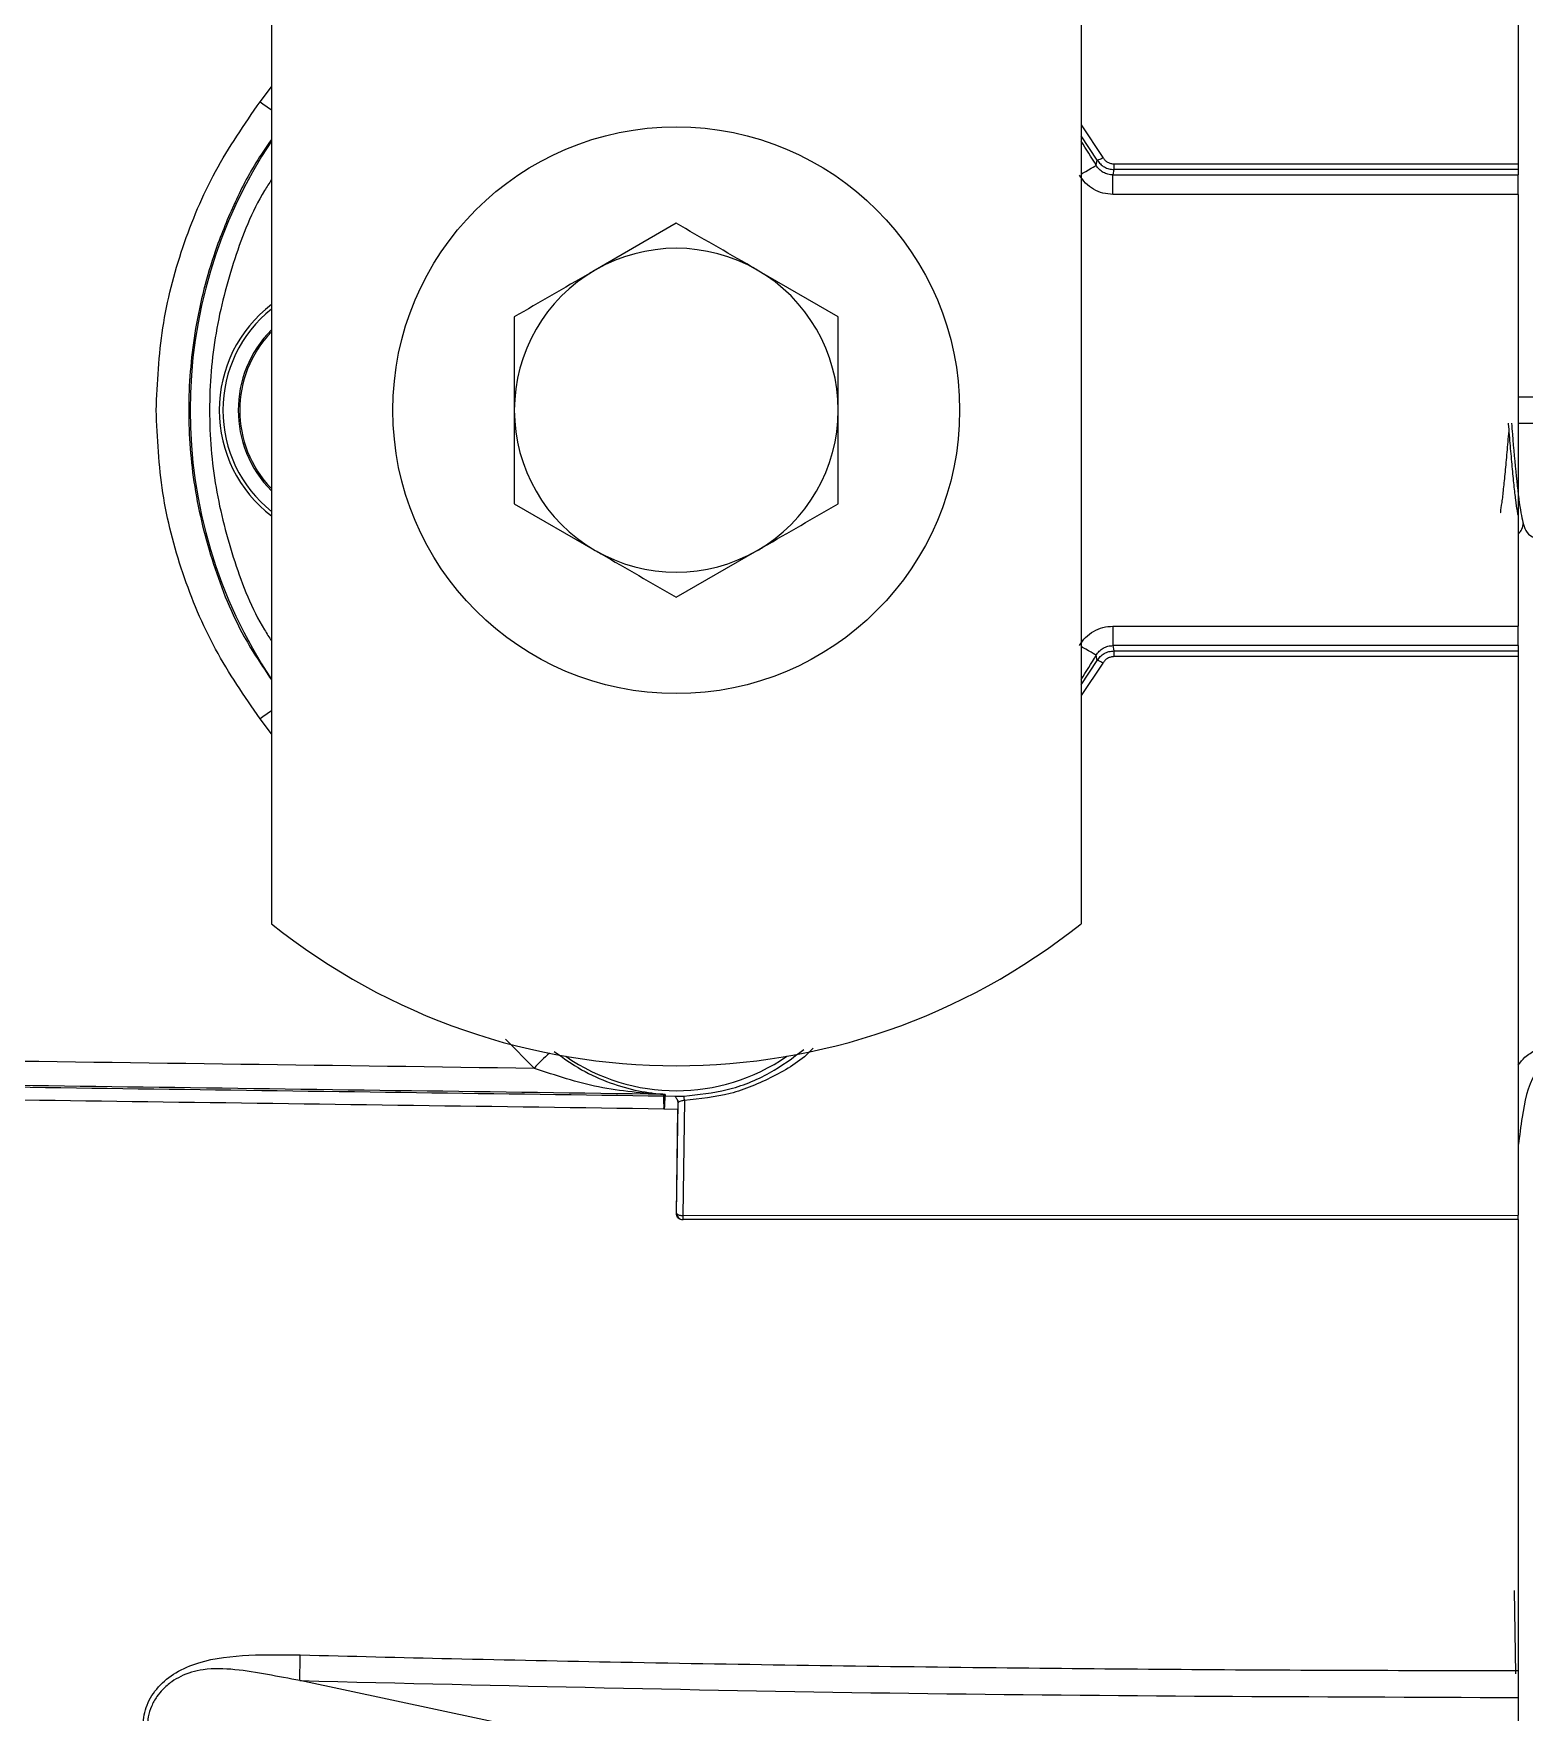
# Model space of a CAD drawing. Extents: x 2 to 136, y 1 to 99.
# Drawn here: x 9.246 to 11.548, y 43.28 to 45.872 of the extents above; entities that cross this region are included whole.
import ezdxf

# ---------------------------------------------------------------- set-up
doc = ezdxf.new("R2010")
doc.units = 0
doc.header["$MEASUREMENT"] = 0
doc.layers.add('OBJECT', color=7, linetype='CONTINUOUS')

msp = doc.modelspace()

# ---------------------------------------------------------------- linework, layer by layer
at = {"layer": 'OBJECT'}
for p, q in [((9.6133, 48.26), (9.6133, 44.4974)), ((10.8633, 48.26), (10.8633, 44.4974)), ((11.5383, 46.5326), (11.5383, 45.6703)), ((9.5958, 45.7663), (9.6133, 45.7895)), ((10.8633, 45.7306), (10.897, 45.6802)), ((10.8883, 45.6763), (10.8633, 45.7137)), ((10.8866, 45.6682), (10.8883, 45.6763)), ((10.9142, 45.6704), (11.5383, 45.6703)), ((10.9141, 45.6616), (10.9125, 45.6533)), ((10.9125, 45.6533), (11.5383, 45.6533)), ((10.9125, 45.6233), (10.9125, 45.6533)), ((11.5383, 45.6615), (10.9141, 45.6616)), ((11.5383, 45.6615), (11.5383, 45.6533)), ((11.5383, 45.6233), (11.5383, 45.6533)), ((11.5383, 45.6233), (10.9125, 45.6233)), ((11.5383, 45.6233), (11.5383, 44.9567)), ((10.2383, 45.5787), (10.1133, 45.5065)), ((10.4883, 45.4343), (10.3633, 45.5065)), ((11.5654, 45.31), (11.5383, 45.31)), ((11.5383, 45.27), (11.5654, 45.27)), ((9.9883, 45.1457), (10.1133, 45.0735)), ((10.2383, 45.0013), (10.3633, 45.0735)), ((10.9125, 44.9567), (11.5383, 44.9567)), ((10.9125, 44.9567), (10.9125, 44.9267)), ((11.5383, 44.9267), (11.5383, 44.9567)), ((11.5383, 44.9267), (10.9125, 44.9267)), ((10.9125, 44.9267), (10.9141, 44.9184)), ((10.9141, 44.9184), (11.5383, 44.9185)), ((11.5383, 44.9267), (11.5383, 44.9185)), ((10.8633, 44.8663), (10.8883, 44.9037)), ((10.897, 44.8998), (10.8633, 44.8494)), ((10.8883, 44.9037), (10.8866, 44.9118)), ((11.5383, 44.9097), (10.9142, 44.9096)), ((11.5383, 44.9097), (11.5383, 44.0474)), ((9.6133, 44.7905), (9.5958, 44.8137)), ((10.0192, 44.2739), (9.9748, 44.319)), ((10.219, 44.2315), (10.2191, 44.2339)), ((10.2211, 44.2314), (10.219, 44.2315)), ((10.2212, 44.2338), (10.2211, 44.2314)), ((10.2211, 44.2314), (10.2368, 44.231)), ((10.2388, 44.0505), (10.241, 44.2208)), ((10.241, 44.2208), (10.2409, 44.2242)), ((10.2509, 44.2245), (10.2486, 44.0468)), ((10.2203, 44.2112), (10.2193, 44.2112)), ((10.2406, 44.2107), (10.2203, 44.2112)), ((10.2385, 44.0501), (10.2406, 44.2107)), ((10.2385, 44.0501), (10.2388, 44.0505)), ((11.5383, 44.0406), (10.2484, 44.04)), ((10.2484, 44.04), (10.2488, 44.0405)), ((10.2486, 44.0468), (11.5383, 44.0474)), ((11.5383, 44.0411), (10.2488, 44.0405)), ((11.5383, 44.0406), (11.5383, 44.0411)), ((11.5383, 44.0406), (11.5383, 43.3444)), ((11.5345, 43.3394), (11.5326, 43.4677)), ((9.6571, 43.3288), (9.657, 43.3288)), ((10.6583, 43.1157), (9.6571, 43.3288)), ((11.5383, 43.3028), (11.5383, 43.1351))]:
    msp.add_line(p, q, dxfattribs=at)
at = {"layer": 'OBJECT', "flags": 128}
for points in [[(10.8633, 45.6546), (10.8657, 45.656), (10.8705, 45.6588), (10.875, 45.6614), (10.8789, 45.6637), (10.8821, 45.6655), (10.8845, 45.6669), (10.886, 45.6678), (10.8866, 45.6682)], [(10.8866, 44.9118), (10.886, 44.9122), (10.8845, 44.9131), (10.8821, 44.9145), (10.8789, 44.9163), (10.875, 44.9186), (10.8705, 44.9212), (10.8657, 44.924), (10.8633, 44.9254)]]:
    msp.add_lwpolyline(points, dxfattribs=at)
at = {"layer": 'OBJECT'}
msp.add_circle((10.2383, 45.29), 0.4375, dxfattribs=at)
for centre, radius, start, end in [((9.8898, 46.1663), 0.4964, 233.6784, 236.1554), ((10.2383, 45.29), 0.7505, 146.3835, 213.6165), ((10.2383, 45.29), 0.7505, 30.2571, 33.6165), ((10.8831, 45.6994), 0.0237, 282.6843, 305.9634), ((10.7318, 45.6685), 0.1824, 357.8107, 0.595), ((10.2383, 45.29), 0.25, 60, 120), ((10.2383, 45.29), 0.25, 120, 180), ((10.2383, 45.29), 0.25, 0, 60), ((9.7383, 45.29), 0.2056, 127.4464, 232.5536), ((9.7383, 45.29), 0.2, 128.6822, 231.3178), ((9.7383, 45.29), 0.1762, 135.1999, 224.8001), ((9.7383, 45.29), 0.1739, 135.9712, 224.0288), ((10.2383, 45.29), 0.25, 180, 240), ((10.2383, 45.29), 0.25, 300, 0), ((10.2383, 45.29), 0.25, 240, 300), ((10.7318, 44.9115), 0.1824, 359.405, 2.1893), ((10.2383, 45.29), 0.7505, 326.3835, 329.7429), ((10.8831, 44.8806), 0.0237, 54.0366, 77.3157), ((9.8904, 44.4129), 0.4974, 123.8477, 126.3197), ((10.2383, 45.278), 1, 231.3178, 308.6822), ((10.1374, 44.1779), 0.1524, 128.3966, 140.9255), ((10.2383, 44.54), 0.3005, 235.3857, 304.6143), ((10.0167, 44.2179), 0.2027, 358.122, 3.8586), ((10.2183, 44.1814), 0.0525, 86.8041, 89.18), ((9.6794, 44.2451), 0.5419, 356.4144, 358.5566), ((10.2118, 44.2242), 0.0391, 0.3627, 10.3744), ((10.2488, 44.0505), 0.01, 180.084, 269.9169)]:
    msp.add_arc(centre, radius, start, end, dxfattribs=at)
for points, knots in [([(9.4353, 45.29), (9.4373, 45.3326), (9.4413, 45.418), (9.4738, 45.5424), (9.5233, 45.661), (9.5716, 45.7312), (9.5958, 45.7663)], [0, 0, 0, 0, 0.249549, 0.499968, 0.749833, 1, 1, 1, 1]), ([(9.6133, 45.7082), (9.6051, 45.6962), (9.582, 45.6626), (9.552, 45.6024), (9.5175, 45.5154), (9.4921, 45.4109), (9.4825, 45.2905), (9.4918, 45.1699), (9.5211, 45.052), (9.5616, 44.9511), (9.5987, 44.8956), (9.6133, 44.8737)], [0, 0, 0, 0, 0.049424, 0.13824, 0.227356, 0.366591, 0.500406, 0.634291, 0.773557, 0.910718, 1, 1, 1, 1]), ([(10.9125, 45.6533), (10.9099, 45.6535), (10.9047, 45.6539), (10.8974, 45.657), (10.8911, 45.6617), (10.8881, 45.666), (10.8866, 45.6682)], [0, 0, 0, 0, 0.249341, 0.49971, 0.74966, 1, 1, 1, 1]), ([(10.8883, 45.6763), (10.8898, 45.6742), (10.8927, 45.6699), (10.8991, 45.6653), (10.9063, 45.6622), (10.9115, 45.6618), (10.9141, 45.6616)], [0, 0, 0, 0, 0.2497795, 0.4995782, 0.7496537, 1, 1, 1, 1]), ([(10.897, 45.6802), (10.898, 45.6788), (10.9, 45.676), (10.9042, 45.6729), (10.909, 45.6708), (10.9125, 45.6706), (10.9142, 45.6704)], [0, 0, 0, 0, 0.248699, 0.500161, 0.750977, 1, 1, 1, 1]), ([(11.5383, 45.6703), (11.5383, 45.6692), (11.5383, 45.6676), (11.5383, 45.6657), (11.5383, 45.6644), (11.5383, 45.6633), (11.5383, 45.6624), (11.5383, 45.6617), (11.5383, 45.6616), (11.5383, 45.6615)], [0, 0, 0, 0, 0.235209, 0.351551, 0.467887, 0.584217, 0.700551, 0.816896, 1, 1, 1, 1]), ([(9.6133, 45.646), (9.6097, 45.6404), (9.5852, 45.6026), (9.5543, 45.5232), (9.5242, 45.4094), (9.5146, 45.29), (9.5242, 45.1706), (9.5543, 45.0568), (9.5852, 44.9774), (9.6097, 44.9396), (9.6133, 44.934)], [0, 0, 0, 0, 0.0268709, 0.1810548, 0.3394352, 0.5, 0.6605648, 0.8189452, 0.9731291, 1, 1, 1, 1]), ([(10.9125, 45.6233), (10.9073, 45.6237), (10.8969, 45.6244), (10.8824, 45.6308), (10.8696, 45.6401), (10.8637, 45.6487), (10.8607, 45.6531)], [0, 0, 0, 0, 0.2499898, 0.4998146, 0.7501668, 1, 1, 1, 1]), ([(10.3633, 45.5065), (10.3604, 45.5082), (10.3182, 45.5326), (10.2768, 45.5565), (10.2383, 45.5787)], [0, 0, 0, 0, 0.0702143, 1, 1, 1, 1]), ([(10.1133, 45.5065), (10.1104, 45.5048), (10.0682, 45.4804), (10.0268, 45.4565), (9.9883, 45.4343)], [0, 0, 0, 0, 0.070213, 1, 1, 1, 1]), ([(9.9883, 45.4343), (9.9883, 45.4244), (9.9883, 45.3774), (9.9883, 45.3286), (9.9883, 45.29)], [0, 0, 0, 0, 0.211002, 1, 1, 1, 1]), ([(10.4883, 45.29), (10.4883, 45.3286), (10.4883, 45.3774), (10.4883, 45.4244), (10.4883, 45.4343)], [0, 0, 0, 0, 0.788998, 1, 1, 1, 1]), ([(9.5958, 44.8137), (9.5716, 44.8488), (9.5232, 44.9192), (9.4738, 45.0376), (9.4413, 45.162), (9.4373, 45.2473), (9.4353, 45.29)], [0, 0, 0, 0, 0.250229, 0.500882, 0.749824, 1, 1, 1, 1]), ([(9.9883, 45.29), (9.9883, 45.2787), (9.9883, 45.2298), (9.9883, 45.1822), (9.9883, 45.1457)], [0, 0, 0, 0, 0.2318492, 1, 1, 1, 1]), ([(10.4883, 45.1457), (10.4883, 45.1822), (10.4883, 45.2298), (10.4883, 45.2787), (10.4883, 45.29)], [0, 0, 0, 0, 0.7681508, 1, 1, 1, 1]), ([(11.5238, 45.2626), (11.5237, 45.2611), (11.5226, 45.2481), (11.5206, 45.2247), (11.5178, 45.1941), (11.5151, 45.1677), (11.5129, 45.1473), (11.51, 45.1332), (11.5109, 45.132), (11.5113, 45.1315)], [0, 0, 0, 0, 0.022848, 0.198058, 0.373842, 0.549835, 0.725773, 0.897248, 1, 1, 1, 1]), ([(11.5371, 45.1294), (11.5372, 45.1293), (11.5384, 45.1289), (11.5365, 45.1353), (11.5346, 45.1505), (11.5318, 45.1737), (11.529, 45.2021), (11.5262, 45.2344), (11.5242, 45.2576), (11.5232, 45.2696), (11.5232, 45.27)], [0, 0, 0, 0, 0.018727, 0.153691, 0.322589, 0.493492, 0.662789, 0.830069, 0.995016, 1, 1, 1, 1]), ([(11.5277, 45.27), (11.5282, 45.2644), (11.5306, 45.2354), (11.535, 45.1853), (11.541, 45.1351), (11.5467, 45.1101), (11.554, 45.0964), (11.5702, 45.0909), (11.5835, 45.0966), (11.5942, 45.112), (11.5977, 45.1358), (11.6044, 45.1883), (11.6085, 45.2371), (11.6108, 45.2651), (11.6112, 45.27)], [0, 0, 0, 0, 0.0309475, 0.1594803, 0.2911875, 0.402577, 0.4652975, 0.5111898, 0.5463009, 0.5932408, 0.7168365, 0.8457139, 0.9727103, 1, 1, 1, 1]), ([(10.3633, 45.0735), (10.3663, 45.0752), (10.4085, 45.0996), (10.4499, 45.1235), (10.4883, 45.1457)], [0, 0, 0, 0, 0.070213, 1, 1, 1, 1]), ([(11.5383, 45.0995), (11.5405, 45.1017), (11.5449, 45.1061), (11.5459, 45.1128), (11.5465, 45.1163)], [0, 0, 0, 0, 0.486062, 1, 1, 1, 1]), ([(10.1133, 45.0735), (10.1163, 45.0718), (10.1585, 45.0474), (10.1999, 45.0235), (10.2383, 45.0013)], [0, 0, 0, 0, 0.070214, 1, 1, 1, 1]), ([(10.8607, 44.9269), (10.8637, 44.9313), (10.8696, 44.9399), (10.8824, 44.9492), (10.8969, 44.9555), (10.9073, 44.9563), (10.9125, 44.9567)], [0, 0, 0, 0, 0.250003, 0.499813, 0.750165, 1, 1, 1, 1]), ([(10.8866, 44.9118), (10.8881, 44.914), (10.8911, 44.9183), (10.8974, 44.923), (10.9047, 44.9261), (10.9099, 44.9265), (10.9125, 44.9267)], [0, 0, 0, 0, 0.2494547, 0.4998675, 0.749774, 1, 1, 1, 1]), ([(10.8883, 44.9037), (10.8898, 44.9058), (10.8927, 44.9101), (10.899, 44.9147), (10.9063, 44.9178), (10.9115, 44.9182), (10.9141, 44.9184)], [0, 0, 0, 0, 0.24939, 0.499166, 0.749323, 1, 1, 1, 1]), ([(11.5383, 44.9185), (11.5383, 44.9184), (11.5383, 44.9182), (11.5383, 44.9172), (11.5383, 44.9162), (11.5383, 44.9151), (11.5383, 44.9137), (11.5383, 44.9119), (11.5383, 44.9105), (11.5383, 44.9097)], [0, 0, 0, 0, 0.235207, 0.351552, 0.467887, 0.584228, 0.700573, 0.816902, 1, 1, 1, 1]), ([(10.9142, 44.9096), (10.9125, 44.9094), (10.909, 44.9092), (10.9042, 44.9071), (10.9, 44.904), (10.898, 44.9012), (10.897, 44.8998)], [0, 0, 0, 0, 0.248921, 0.499835, 0.751191, 1, 1, 1, 1]), ([(10.0192, 44.2739), (9.717, 44.2781), (9.1172, 44.2864), (8.2159, 44.2984), (7.3161, 44.3101), (6.4253, 44.3212), (5.8373, 44.3283), (5.5491, 44.3317)], [0, 0, 0, 0, 0.2022766, 0.4015017, 0.6039518, 0.8059482, 1, 1, 1, 1]), ([(10.2191, 44.2339), (9.6995, 44.241), (8.6601, 44.2553), (7.1042, 44.2757), (6.0709, 44.2886), (5.5546, 44.295)], [0, 0, 0, 0, 0.333336, 0.666886, 1, 1, 1, 1]), ([(10.05, 44.3), (10.0639, 44.2901), (10.0917, 44.2702), (10.1361, 44.2508), (10.1776, 44.2388), (10.2091, 44.2348), (10.2202, 44.2339), (10.2211, 44.2338), (10.2212, 44.2338), (10.2212, 44.2338)], [0, 0, 0, 0, 0.249937, 0.500626, 0.749427, 0.968478, 0.986306, 0.993527, 1, 1, 1, 1]), ([(10.2502, 44.2313), (10.2726, 44.2337), (10.3187, 44.2385), (10.3825, 44.2636), (10.4182, 44.2904), (10.4353, 44.3032)], [0, 0, 0, 0, 0.330582, 0.680069, 1, 1, 1, 1]), ([(10.4496, 44.3053), (10.4483, 44.3039), (10.4312, 44.2853), (10.3881, 44.26), (10.3226, 44.2318), (10.2748, 44.2269), (10.2509, 44.2245)], [0, 0, 0, 0, 0.02736, 0.351619, 0.675255, 1, 1, 1, 1]), ([(11.5383, 44.279), (11.5415, 44.2833), (11.5486, 44.293), (11.5594, 44.299), (11.5654, 44.3023)], [0, 0, 0, 0, 0.450087, 1, 1, 1, 1]), ([(5.6483, 44.2914), (6.1541, 44.2851), (7.1667, 44.2726), (8.6913, 44.2526), (9.7099, 44.2385), (10.219, 44.2315)], [0, 0, 0, 0, 0.33303, 0.666639, 1, 1, 1, 1]), ([(10.2193, 44.2112), (9.9616, 44.2148), (9.4494, 44.2219), (8.6866, 44.2322), (7.9189, 44.2424), (7.1522, 44.2525), (6.3921, 44.2622), (5.8953, 44.2685), (5.6514, 44.2715)], [0, 0, 0, 0, 0.168843, 0.335534, 0.500076, 0.67255, 0.839189, 1, 1, 1, 1]), ([(10.2191, 44.2339), (10.2191, 44.2339), (10.2191, 44.2339), (10.2189, 44.2339), (10.2186, 44.2339), (10.2045, 44.2346), (10.168, 44.2372), (10.1024, 44.2466), (10.0523, 44.263), (10.0192, 44.2739)], [0, 0, 0, 0, 0.001142, 0.002301, 0.004791, 0.01068, 0.246792, 0.502027, 1, 1, 1, 1]), ([(11.5751, 44.2824), (11.5713, 44.277), (11.5536, 44.2525), (11.5449, 44.2072), (11.5402, 44.1699), (11.5383, 44.1555)], [0, 0, 0, 0, 0.1467734, 0.6725277, 1, 1, 1, 1]), ([(10.2368, 44.231), (10.2367, 44.2308), (10.2365, 44.2306), (10.2376, 44.2287), (10.2396, 44.226), (10.2409, 44.2242)], [0, 0, 0, 0, 0.252438, 0.503217, 1, 1, 1, 1]), ([(10.2368, 44.231), (10.2387, 44.231), (10.2416, 44.231), (10.2464, 44.2312), (10.249, 44.2312), (10.2502, 44.2313)], [0, 0, 0, 0, 0.499445, 0.751584, 1, 1, 1, 1]), ([(10.2409, 44.2242), (10.2408, 44.2216), (10.2407, 44.2177), (10.2406, 44.2125), (10.2406, 44.2107)], [0, 0, 0, 0, 0.6495649, 1, 1, 1, 1]), ([(10.2509, 44.2245), (10.2502, 44.2244), (10.2489, 44.2243), (10.2464, 44.2239), (10.2437, 44.2231), (10.2416, 44.2221), (10.2412, 44.2212), (10.241, 44.2208)], [0, 0, 0, 0, 0.117751, 0.236264, 0.479976, 0.736393, 1, 1, 1, 1]), ([(10.2484, 44.04), (10.2473, 44.0401), (10.2452, 44.0403), (10.2425, 44.0418), (10.2402, 44.044), (10.2387, 44.0469), (10.2386, 44.049), (10.2385, 44.0501)], [0, 0, 0, 0, 0.1904146, 0.380721, 0.5749326, 0.7832683, 1, 1, 1, 1]), ([(10.2388, 44.0505), (10.2388, 44.0505), (10.2388, 44.0504), (10.2389, 44.0502), (10.2391, 44.0497), (10.2398, 44.0489), (10.2414, 44.048), (10.2439, 44.0473), (10.2462, 44.0469), (10.2477, 44.0468), (10.2486, 44.0468)], [0, 0, 0, 0, 0.013718, 0.037881, 0.117462, 0.241308, 0.499767, 0.695357, 0.834141, 1, 1, 1, 1]), ([(10.2486, 44.0468), (10.2486, 44.0459), (10.2486, 44.0442), (10.2487, 44.0422), (10.2488, 44.0408), (10.2488, 44.0406), (10.2488, 44.0405)], [0, 0, 0, 0, 0.249948, 0.499967, 0.749993, 1, 1, 1, 1]), ([(11.5383, 44.0411), (11.5383, 44.0412), (11.5383, 44.0413), (11.5383, 44.0417), (11.5383, 44.0425), (11.5383, 44.0434), (11.5383, 44.0446), (11.5383, 44.0459), (11.5383, 44.0469), (11.5383, 44.0474)], [0, 0, 0, 0, 0.143851, 0.287677, 0.431526, 0.575369, 0.719208, 0.857742, 1, 1, 1, 1]), ([(9.4148, 43.2602), (9.4161, 43.2707), (9.4188, 43.2916), (9.4374, 43.3198), (9.465, 43.3427), (9.5121, 43.3624), (9.5787, 43.3696), (9.6314, 43.3689), (9.6578, 43.3685)], [0, 0, 0, 0, 0.125023, 0.250261, 0.372599, 0.500558, 0.750171, 1, 1, 1, 1]), ([(9.657, 43.3288), (9.6572, 43.3359), (9.6576, 43.3501), (9.6577, 43.3624), (9.6578, 43.3685)], [0, 0, 0, 0, 0.499997, 1, 1, 1, 1]), ([(9.6578, 43.3685), (9.7355, 43.3666), (9.9005, 43.3624), (10.162, 43.3571), (10.4424, 43.3524), (10.7252, 43.3488), (11.0009, 43.3462), (11.2696, 43.3447), (11.4488, 43.3445), (11.5383, 43.3444)], [0, 0, 0, 0, 0.124105, 0.263212, 0.41732, 0.571428, 0.714286, 0.857143, 1, 1, 1, 1]), ([(9.657, 43.3288), (9.6405, 43.332), (9.6072, 43.3385), (9.5577, 43.3467), (9.5113, 43.3484), (9.4784, 43.3387), (9.4583, 43.3269), (9.446, 43.3163), (9.4354, 43.3034), (9.4275, 43.2891), (9.4226, 43.2741), (9.4221, 43.2641), (9.4219, 43.2598)], [0, 0, 0, 0, 0.167655, 0.336418, 0.499288, 0.624455, 0.681335, 0.749952, 0.805262, 0.875044, 0.94588, 1, 1, 1, 1]), ([(11.5383, 43.3444), (11.5383, 43.3412), (11.5383, 43.3322), (11.5383, 43.3176), (11.5383, 43.3068), (11.5383, 43.3028)], [0, 0, 0, 0, 0.263891, 0.723095, 1, 1, 1, 1]), ([(9.657, 43.3288), (9.9705, 43.3212), (10.5974, 43.3061), (11.2247, 43.3039), (11.5383, 43.3028)], [0, 0, 0, 0, 0.500002, 1, 1, 1, 1])]:
    msp.add_open_spline(points, degree=3, knots=knots, dxfattribs=at)

doc.saveas('drawing.dxf')
